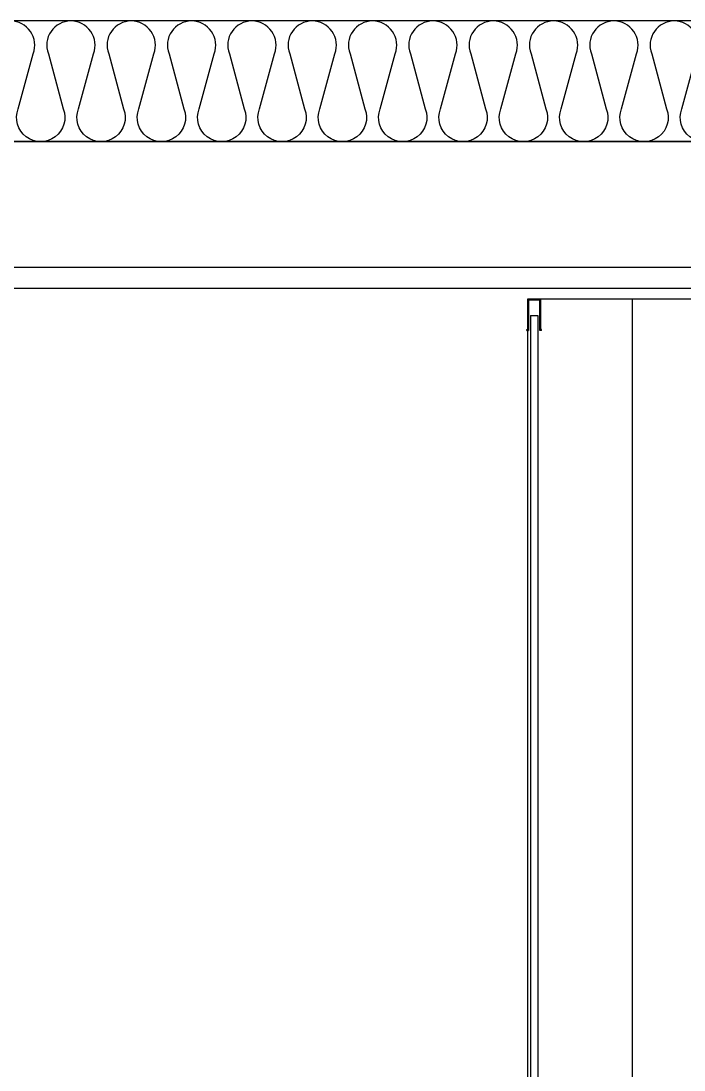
# Model space of a CAD drawing. Header units: millimetres. Extents: x -33000 to 294000, y 0 to 42408.
# Drawn here: x 240399 to 241031, y 18210 to 19210 of the extents above; entities that cross this region are included whole.
import ezdxf

# ---------------------------------------------------------------- set-up
doc = ezdxf.new("R2010")
doc.units = ezdxf.units.MM
doc.header["$LTSCALE"] = 50
doc.layers.add('arch', color=8, linetype='Continuous')

# ---------------------------------------------------------------- blocks, each defined once
blk = doc.blocks.new('A$C16443C7E')
for p, q in [((0, 750), (-1500, 750)), ((-1500, 750), (-1500, 0))]:
    blk.add_line(p, q)
blk = doc.blocks.new('30mm 채널')
for p, q in [((229223.52, -63918.27), (229194.42, -63918.27)), ((229194.42, -63918.27), (229194.42, -63931.27)), ((229224.42, -63919.37), (229195.52, -63919.37)), ((229195.52, -63919.37), (229195.52, -63930.17)), ((229224.42, -63917.67), (229223.52, -63917.67)), ((229223.52, -63917.67), (229223.52, -63918.27)), ((229224.42, -63917.67), (229224.42, -63919.37)), ((229194.42, -63931.27), (229223.52, -63931.27)), ((229195.52, -63930.17), (229224.42, -63930.17)), ((229223.52, -63931.87), (229223.52, -63931.27)), ((229224.42, -63931.87), (229223.52, -63931.87)), ((229224.42, -63930.17), (229224.42, -63931.87)), ((229224.42, -63931.87), (229224.42, -63930.17))]:
    blk.add_line(p, q)

msp = doc.modelspace()

# ---------------------------------------------------------------- linework, layer by layer
at = {"layer": 'arch'}
msp.add_line((243666.01, 19209.6), (239766.01, 19209.6), dxfattribs=at)
at = {"layer": 'arch', "ltscale": 25}
for p, q in [((242611.21, 19094.6), (239631.21, 19094.6)), ((239771.21, 19094.6), (243781.21, 19094.6)), ((242511.21, 18974.6), (239751.21, 18974.6)), ((242491.21, 18954.6), (239771.21, 18954.6)), ((240884.14, 18928.85), (240884.14, 18016.26)), ((240884.14, 18928.85), (240891.28, 18928.85)), ((240891.28, 18928.85), (240891.28, 18016.26))]:
    msp.add_line(p, q, dxfattribs=at)
msp.add_lwpolyline([(241071.46, 19125.77, -1.449198), (241028.45, 19125.77), (241042.71, 19178.44, 0.524856), (241021.21, 19209.6, 0.524856), (240999.7, 19178.44), (241013.96, 19125.77, -1.449198), (240970.95, 19125.77), (240985.21, 19178.44, 0.524856), (240963.71, 19209.6, 0.524856), (240942.2, 19178.44), (240956.46, 19125.77, -1.449198), (240913.45, 19125.77), (240927.71, 19178.44, 0.524856), (240906.21, 19209.6, 0.524856), (240884.7, 19178.44), (240898.96, 19125.77, -1.449198), (240855.95, 19125.77), (240870.21, 19178.44, 0.524856), (240848.71, 19209.6, 0.524856), (240827.2, 19178.44), (240841.46, 19125.77, -1.449198), (240798.45, 19125.77), (240812.71, 19178.44, 0.524856), (240791.21, 19209.6, 0.524856), (240769.7, 19178.44), (240783.96, 19125.77, -1.449198), (240740.95, 19125.77), (240755.21, 19178.44, 0.524856), (240733.71, 19209.6, 0.524856), (240712.2, 19178.44), (240726.46, 19125.77, -1.449198), (240683.45, 19125.77), (240697.71, 19178.44, 0.524856), (240676.21, 19209.6, 0.524856), (240654.7, 19178.44), (240668.96, 19125.77, -1.449198), (240625.95, 19125.77), (240640.21, 19178.44, 0.524856), (240618.71, 19209.6, 0.524856), (240597.2, 19178.44), (240611.46, 19125.77, -1.449198), (240568.45, 19125.77), (240582.71, 19178.44, 0.524856), (240561.21, 19209.6, 0.524856), (240539.7, 19178.44), (240553.96, 19125.77, -1.449198), (240510.95, 19125.77), (240525.21, 19178.44, 0.524856), (240503.71, 19209.6, 0.524856), (240482.2, 19178.44), (240496.46, 19125.77, -1.449198), (240453.45, 19125.77), (240467.71, 19178.44, 0.524856), (240446.21, 19209.6, 0.524856), (240424.7, 19178.44), (240438.96, 19125.77, -1.449198), (240395.95, 19125.77), (240410.21, 19178.44, 0.524856), (240388.71, 19209.6, 0.524856)], format="xyb", dxfattribs=at)
at = {"layer": 'arch', "ltscale": 25, "elevation": 0}
msp.add_lwpolyline([(242481.21, 18944.6), (240881.21, 18944.6), (240881.21, 17994.6), (242481.21, 17994.6)], close=True, dxfattribs=at)

# ---------------------------------------------------------------- block references
at = {"layer": 'arch', "ltscale": 25, "rotation": 270.0000000000001}
msp.add_blockref('30mm 채널', (304812.47, 248139.01), dxfattribs=at)
at = {"layer": 'arch', "ltscale": 25}
msp.add_blockref('A$C16443C7E', (242481.21, 18194.6), dxfattribs=at)

doc.saveas('drawing.dxf')
